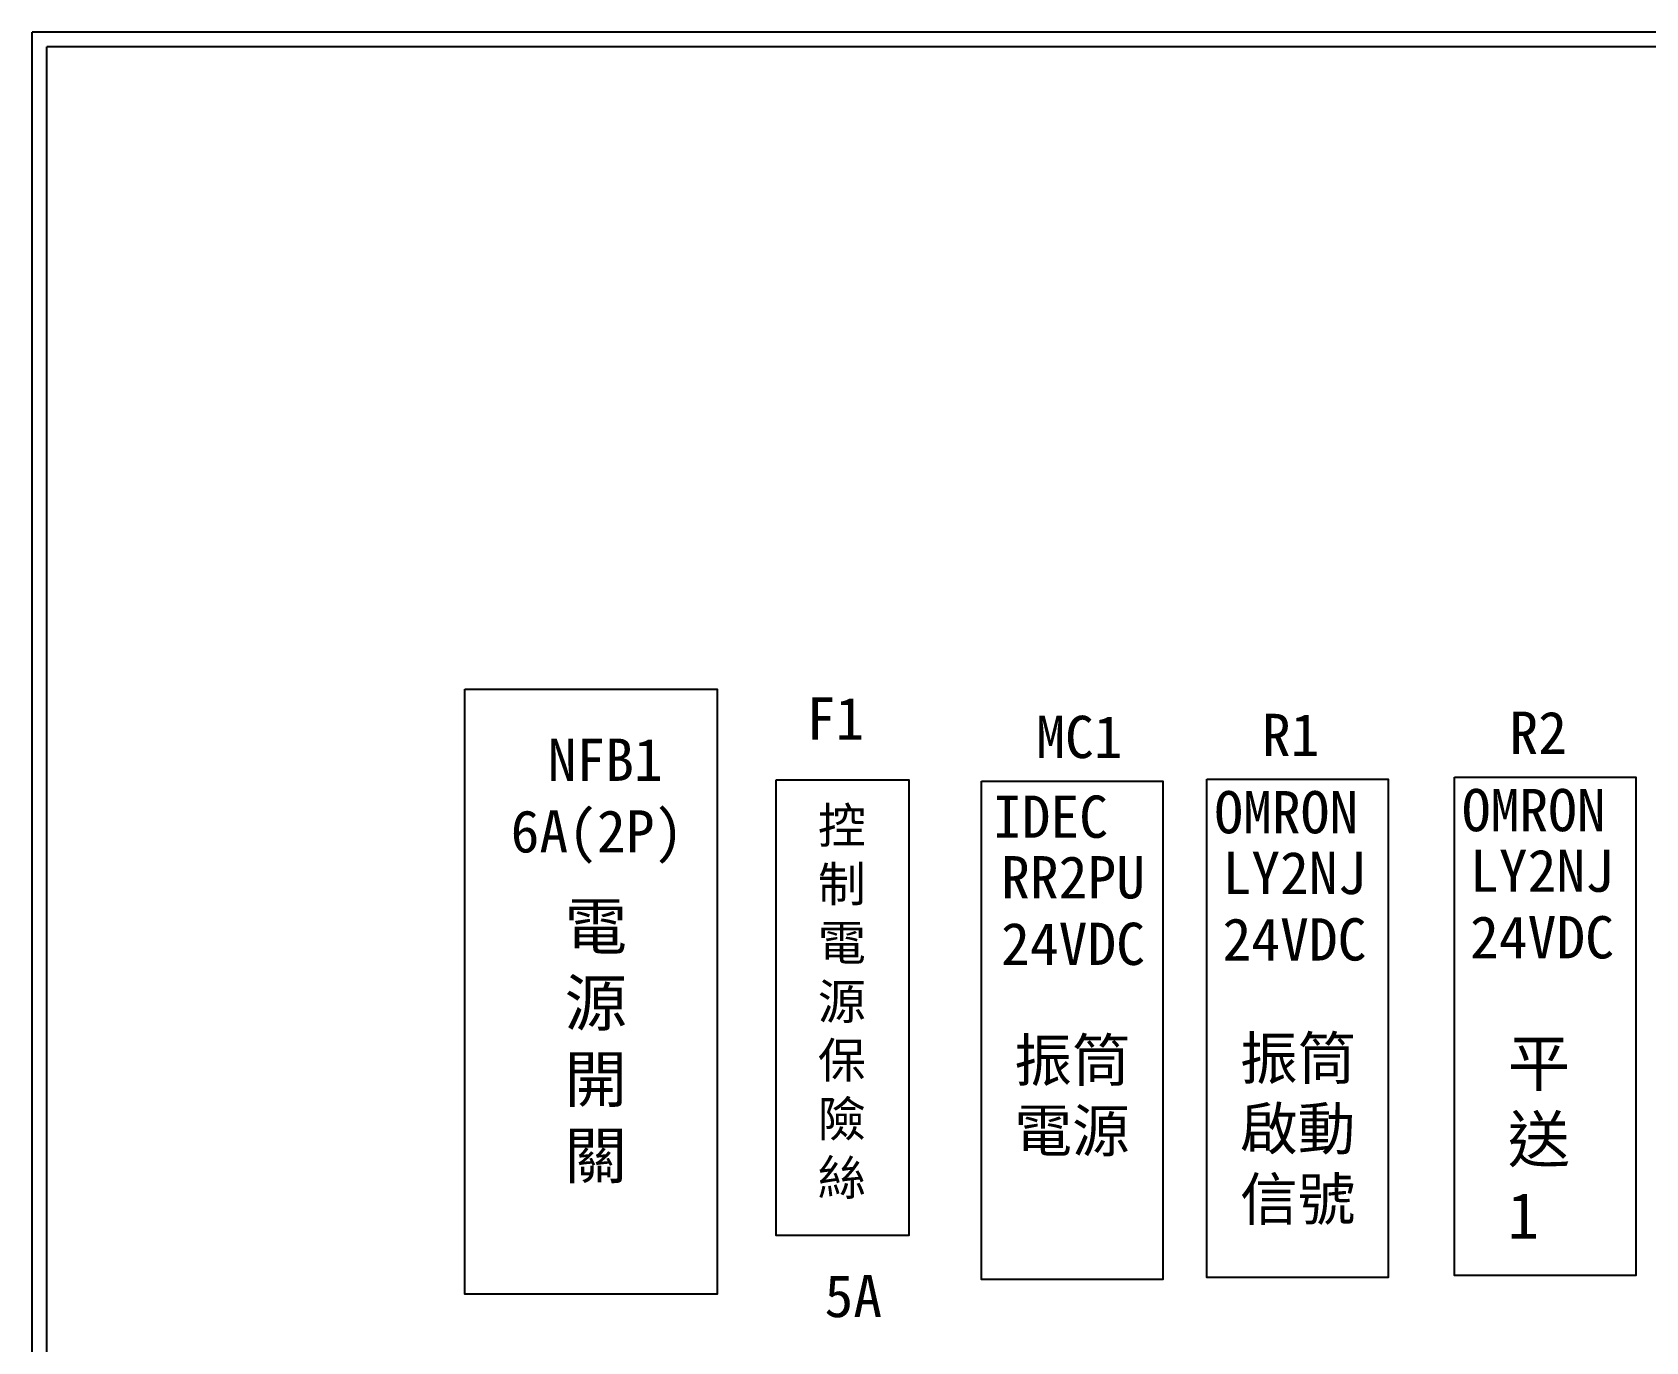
# Model space of a CAD drawing. Extents: x 10 to 297, y 3 to 207.
# Drawn here: x 10 to 147.3, y 95.5 to 207 of the extents above; entities that cross this region are included whole.
import ezdxf

# ---------------------------------------------------------------- set-up
doc = ezdxf.new("R2010")
doc.units = 0
doc.layers.get('0').update_dxf_attribs({"linetype": 'CONTINUOUS'})
doc.layers.add('圖框層', color=7, linetype='CONTINUOUS')
doc.layers.add('標尺寸層', color=3, linetype='CONTINUOUS')
doc.styles.add('CNS', font='romanc.shx', dxfattribs={"bigfont": 'chineset.shx'})
doc.styles.add('STSL', font='kaiu.ttf')

msp = doc.modelspace()

# ---------------------------------------------------------------- linework, layer by layer
for points in [[(90.79, 143.18), (106.23, 143.18), (106.23, 100.75), (90.79, 100.75)], [(109.99, 143.35), (125.43, 143.35), (125.43, 100.93), (109.99, 100.93)], [(131.06, 143.54), (146.5, 143.54), (146.5, 101.11), (131.06, 101.11)]]:
    msp.add_lwpolyline(points, close=True)
at = {"layer": '圖框層', "color": 7}
for p, q in [((297, 206.97), (10, 206.97)), ((10, 3), (10, 206.97)), ((295.75, 205.72), (11.25, 205.72)), ((11.25, 4.25), (11.25, 205.72))]:
    msp.add_line(p, q, dxfattribs=at)
at = {"layer": '標尺寸層', "color": 7}
for points in [[(46.82, 151.02), (68.31, 151.02), (68.31, 99.5), (46.82, 99.5)], [(73.31, 143.31), (84.61, 143.31), (84.61, 104.51), (73.31, 104.51)]]:
    msp.add_lwpolyline(points, close=True, dxfattribs=at)

# ---------------------------------------------------------------- texts
at = {"layer": '圖框層', "color": 4, "style": 'STSL'}
for s, p in [('F1', (75.92, 146.73)), ('MC1', (95.46, 145.16)), ('R1', (114.67, 145.33)), ('R2', (135.74, 145.52)), ('NFB1', (53.87, 143.22)), ('IDEC', (91.77, 138.37)), ('OMRON', (110.62, 138.75)), ('OMRON', (131.69, 138.93)), ('6A(2P)', (50.72, 137.12)), ('LY2NJ', (132.39, 133.77)), ('RR2PU', (92.47, 133.21)), ('LY2NJ', (111.32, 133.58)), ('24VDC', (92.47, 127.54)), ('24VDC', (111.32, 127.92)), ('24VDC', (132.39, 128.1))]:
    msp.add_text(s, height=3.6, dxfattribs=at).set_placement(p)
at = {"layer": '圖框層', "style": 'STSL'}
msp.add_text('5A', height=3.6, dxfattribs=at).set_placement((77.44, 97.55))
at = {"layer": '標尺寸層', "color": 7, "attachment_point": 1, "style": 'CNS'}
for s, insert, char_height, width in [('{\\fDFKai-SB|b0|i0|c136|p65;控制電源保險絲}', (76.87, 140.93), 3, 4.8632), ('{\\fDFKai-SB|b0|i0|c136|p65;電源開關}', (55.31, 132.77), 3.9, 4.9608), ('{\\fDFKai-SB|b0|i0|c136|p65;\\H0.92308x;振筒電源}', (93.6, 121.23), 3.9, 10.3265), ('{\\fDFKai-SB|b0|i0|c136|p65;\\H0.92308x;振筒啟動信號}', (112.81, 121.4), 3.9, 10.3265), ('{\\fDFKai-SB|b0|i0|c136|p65;平送\\P1}', (135.59, 121.14), 3.9, 4.9608)]:
    msp.add_mtext(s, dxfattribs=dict(at, insert=insert, char_height=char_height, width=width))

doc.saveas('drawing.dxf')
